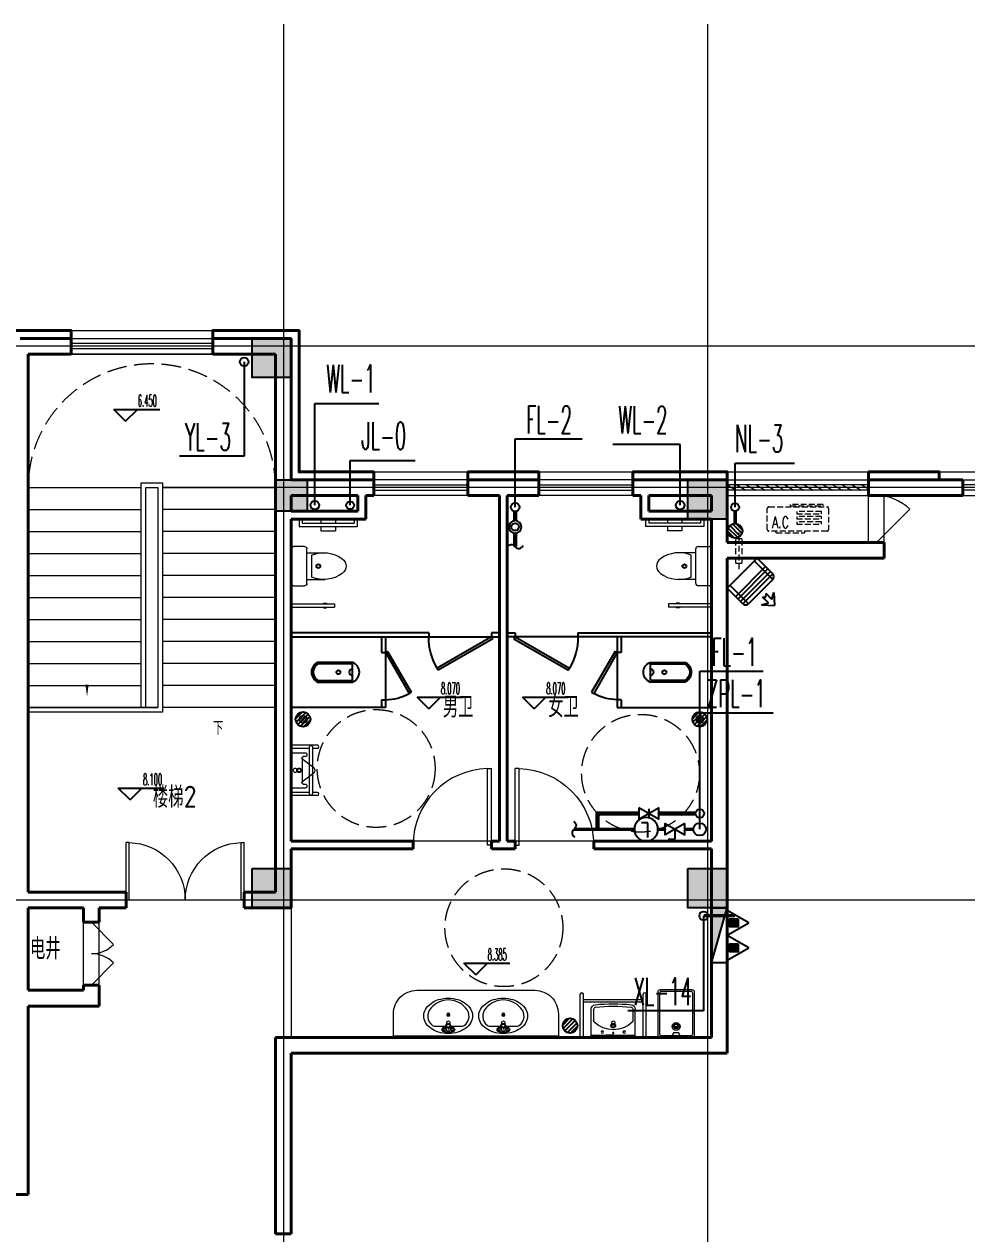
# Model space of a CAD drawing. Extents: x 1031190 to 1725648, y 733081 to 1571294.
# Drawn here: x 1323888 to 1335888, y 985239 to 1000639 of the extents above; entities that cross this region are included whole.
import ezdxf

# ---------------------------------------------------------------- set-up
doc = ezdxf.new("R2010")
doc.units = 0
doc.header["$LTSCALE"] = 1000
doc.header["$MEASUREMENT"] = 0
for name, pattern in [('__DASH', [0.35, 0.25, -0.1]), ('ACAD_ISO10W100', [18.5, 12, -3, 0.5, -3]), ('DASH', [0.35, 0.25, -0.1]), ('DOTE', [2.42, 2, -0.2, 0.02, -0.2]), ('HIDDEN', [0.375, 0.25, -0.125])]:
    doc.linetypes.add(name, pattern=pattern)
for name, color, linetype in [('A-AC', 8, 'Continuous'), ('AXIS', 3, 'Continuous'), ('DIM_ELEV', 3, 'Continuous'), ('DIM_SYMB', 3, 'Continuous'), ('DIM_不分区喷淋', 3, 'Continuous'), ('DIM_不分区消火栓', 3, 'Continuous'), ('DIM_不分区给水', 3, 'Continuous'), ('DIM_凝结', 3, 'Continuous'), ('DIM_废水', 3, 'Continuous'), ('DIM_污水', 3, 'Continuous'), ('DIM_雨水', 3, 'Continuous'), ('EQUIP_不分区喷淋', 7, 'Continuous'), ('EQUIP_地漏', 7, 'Continuous'), ('EQUIP_废水', 7, 'Continuous'), ('EQUIP_污水', 7, 'Continuous'), ('EQUIP_消火栓', 7, 'Continuous'), ('EQUIP_灭火器', 7, 'Continuous'), ('EVALVE_不分区喷淋', 7, 'Continuous'), ('PIPE-不分区喷淋', 6, 'ZP'), ('PIPE-不分区消火栓', 1, 'X'), ('PIPE-凝结', 150, 'N'), ('PIPE-废水', 31, 'F'), ('PUB_TEXT', 4, 'Continuous'), ('S-COLU-HATCH', 30, 'Continuous'), ('S-COLU-LINE1', 6, 'Continuous'), ('VALVE_废水', 7, 'Continuous'), ('VPIPE-不分区喷淋', 6, 'ZP'), ('VPIPE-不分区消火栓', 1, 'X'), ('VPIPE-不分区给水', 3, 'J'), ('VPIPE-凝结', 150, 'N'), ('VPIPE-废水', 31, 'F'), ('VPIPE-污水', 2, 'W'), ('VPIPE-雨水', 4, 'Y'), ('洁具', 200, 'Continuous')]:
    doc.layers.add(name, color=color, linetype=linetype)
for name, color, linetype, lineweight in [('DOTE', 19, 'DOTE', 9), ('LVTRY', 1, 'Continuous', 13), ('STAIR', 2, 'Continuous', 18), ('WALL', 9, 'Continuous', 40), ('WINDOW', 8, 'Continuous', 15), ('平面-看线', 45, 'Continuous', 15), ('平面-空调室内机', 8, 'Continuous', 9), ('平面-空调预留孔', 8, 'Continuous', 15)]:
    doc.layers.add(name, color=color, linetype=linetype, lineweight=lineweight)
doc.styles.add('_TCH_DIM', font='SIMPLEX.shx', dxfattribs={"width": 0.6, "oblique": 10, "bigfont": 'hztxt.shx'})
doc.styles.add('_TCH_DIM_T3', font='SIMPLEX', dxfattribs={"width": 0.705882, "bigfont": 'GBCBIG'})
doc.styles.add('_TWT_SERIAL', font='simplex.shx', dxfattribs={"width": 0.6, "oblique": 10, "height": 3.5, "bigfont": 'aadri.shx'})
doc.styles.add('DIM_FONT', font='SIMPLEX.shx', dxfattribs={"width": 0.56})
doc.styles.get("Standard").update_dxf_attribs({"font": 'gbenor.shx', "bigfont": 'gbcbig.shx'})
doc.linetypes.add('F', pattern='A,3,-0.2,["F",Standard,S=0.25,R=0,X=-0.1,Y=-0.115],-0.2', length=3.4)
doc.linetypes.add('J', pattern='A,3,-0.2,["J",Standard,S=0.25,R=0,X=-0.1,Y=-0.115],-0.2', length=3.4)
doc.linetypes.add('N', pattern='A,3,-0.2,["N",Standard,S=0.25,R=0,X=-0.1,Y=-0.115],-0.2', length=3.4)
doc.linetypes.add('W', pattern='A,3,-0.2,["W",Standard,S=0.25,R=0,X=-0.1,Y=-0.115],-0.2', length=3.4)
doc.linetypes.add('X', pattern='A,3,-0.2,["X",Standard,S=0.25,R=0,X=-0.1,Y=-0.115],-0.25', length=3.45)
doc.linetypes.add('Y', pattern='A,2,-0.2,["Y",Standard,S=0.4,R=0,X=-0.1,Y=-0.115],-0.35', length=2.55)
doc.linetypes.add('ZP', pattern='A,3,-0.2,["ZP",Standard,S=0.25,R=0,X=-0.1,Y=-0.115],-0.35', length=3.55)
doc.dimstyles.new('_TCH_ARCH&&100', dxfattribs={"dimtxt": 297.5, "dimasz": 100, "dimexe": 250, "dimexo": 300, "dimgap": 126.25, "dimtad": 1, "dimdec": 0, "dimzin": 0, "dimdsep": 46, "dimtxsty": '_TCH_DIM_T3', "dimblk": 'ARCHTICK', "dimcen": 0.09, "dimclrt": 7, "dimazin": 2, "dimtfac": 1, "dimtdec": 0, "dimtix": 1, "dimtmove": 2, "dimatfit": 3, "dimfxl": 0, "dimtolj": 1, "dimtzin": 0, "dimarcsym": 0})

# ---------------------------------------------------------------- blocks, each defined once
blk = doc.blocks.new('$lvtry$00000171')
for p, q in [((-74, 11), (-11, 74)), ((-70, -27), (27, 70)), ((-53, -53), (53, 53)), ((-27, -70), (70, 27)), ((11, -74), (74, -11))]:
    blk.add_line(p, q)
blk.add_circle((0, 0), 75)
blk.add_point((0, 0))
blk = doc.blocks.new('A$C752800CC')
at = {"layer": 'LVTRY', "color": 0}
for p, q in [((380, 0), (820, 0)), ((1082, 0), (1082, -549)), ((1122, 0), (1122, -549)), ((0, -100), (95, -100)), ((0, -140), (55, -140)), ((55, -140), (55, -800)), ((95, -100), (95, -840)), ((350, -170), (350, -30)), ((850, -30), (850, -170)), ((820, -200), (380, -200)), ((430, -200), (430, -430)), ((740, -260), (460, -260)), ((770, -200), (770, -430)), ((0, -377), (55, -377)), ((95, -377), (150, -377)), ((150, -377), (150, -562)), ((1072, -409), (1082, -409)), ((1072, -409), (1072, -449)), ((1072, -449), (1082, -449)), ((1122, -409), (1132, -409)), ((1122, -449), (1132, -449)), ((1132, -409), (1132, -449)), ((0, -562), (55, -562)), ((95, -562), (150, -562)), ((1082, -549), (1122, -549)), ((0, -800), (55, -800)), ((0, -840), (95, -840))]:
    blk.add_line(p, q, dxfattribs=at)
for centre, radius, start, end in [((380, -30), 30, 90, 180), ((820, -30), 30, 0, 90), ((380, -170), 30, 180, 270), ((827, -412), 398, 157.4505, 216.6381), ((373, -412), 398, 323.3619, 22.5495), ((820, -170), 30, 270, 0), ((600, -589), 110, 213.4509, 326.5491)]:
    blk.add_arc(centre, radius, start, end, dxfattribs=at)
at = {"layer": 'LVTRY', "color": 0, "style": 'DIM_FONT', "text_generation_flag": 4, "width": 0.8, "flags": 9}
for tag in ['YSIZE', 'XSIZE']:
    blk.add_attdef(tag, (600, 0), '', height=0.5, rotation=180, dxfattribs=at)
blk = doc.blocks.new('BFBFGBVDVD')
at = {"layer": '洁具', "color": 0}
for p, q in [((1180497, 1092194), (1180597, 1092194)), ((1180597, 1092194), (1180597, 1092144)), ((1181397, 1092194), (1181397, 1092144)), ((1181397, 1092194), (1183147, 1092194)), ((1183147, 1092144), (1180497, 1092144)), ((1180582, 1092118), (1180597, 1092144)), ((1180582, 1092118), (1181275, 1091718)), ((1180597, 1092144), (1181290, 1091744)), ((1181275, 1091718), (1181290, 1091744))]:
    blk.add_line(p, q, dxfattribs=at)
blk.add_arc((1180597, 1092144), 800, 330, 0, dxfattribs=at)
at = {"color": 8, "ltscale": 0.5, "rotation": 270}
blk.add_blockref('A$C752800CC', (1183147, 1093644), dxfattribs=at)
blk = doc.blocks.new('cssd')
at = {"layer": '洁具', "color": 0}
for p, q in [((8184438, -430268), (8184958, -429968)), ((8184958, -429968), (8184973, -429994)), ((8184453, -430294), (8184973, -429994)), ((8184438, -430268), (8184453, -430294)), ((8184253, -431494), (8184253, -430294)), ((8184253, -430294), (8185153, -430294)), ((8184253, -430344), (8184453, -430344)), ((8184453, -430344), (8184453, -430294)), ((8185053, -430344), (8185053, -430294)), ((8185053, -430344), (8185153, -430344)), ((8185153, -430294), (8185153, -431494)), ((8184578, -430710), (8184578, -431162)), ((8184808, -430715), (8184598, -430715)), ((8184598, -430715), (8184598, -431156)), ((8184808, -431156), (8184808, -430715)), ((8184828, -431162), (8184828, -430710)), ((8184253, -431494), (8185153, -431494))]:
    blk.add_line(p, q, dxfattribs=at)
for centre, radius, start, end in [((8184453, -430294), 600, 0, 30), ((8184703, -430762), 135, 22.3551, 157.6449), ((8184703, -430715), 40, 180, 0), ((8184703, -431094), 142, 208.5105, 331.4895), ((8184703, -431094), 122, 210.8078, 329.1922)]:
    blk.add_arc(centre, radius, start, end, dxfattribs=at)
blk = doc.blocks.new('FGFGFNBFNB')
at = {"layer": '洁具', "color": 0}
for p, q in [((1179497, 1092194), (1177797, 1092194)), ((1179497, 1092194), (1179497, 1092144)), ((1180297, 1092194), (1180297, 1092144)), ((1180397, 1092194), (1180297, 1092194)), ((1177797, 1092144), (1180397, 1092144)), ((1180297, 1092144), (1179604, 1091744)), ((1180312, 1092118), (1179619, 1091718)), ((1180312, 1092118), (1180297, 1092144)), ((1179619, 1091718), (1179604, 1091744))]:
    blk.add_line(p, q, dxfattribs=at)
blk.add_arc((1180297, 1092144), 800, 180, 210, dxfattribs=at)
at = {"color": 8, "ltscale": 0.5, "xscale": -1, "rotation": 90}
blk.add_blockref('A$C752800CC', (1177797, 1093644), dxfattribs=at)
blk = doc.blocks.new('小便斗_01')
at = {"color": 0}
for p, q in [((175, 225), (0, 225)), ((0, 225), (0, -225)), ((150, 175), (175, 175)), ((137.5, -150), (137.5, 150)), ((287.5, 37.5), (150, 137.5)), ((150, -137.5), (287.5, -37.5)), ((0, -225), (175, -225)), ((175, -175), (150, -175))]:
    blk.add_line(p, q, dxfattribs=at)
blk.add_circle((50, 0), 25, dxfattribs=at)
for centre, radius, start, end in [((156.25, 156.25), 19.76, 108.434949, 251.565051), ((175, 200), 25, 270, 90), ((237.5, 0), 62.5, 323.130102, 36.869898), ((156.25, -156.25), 19.76, 108.434949, 251.565051), ((175, -200), 25, 270, 90)]:
    blk.add_arc(centre, radius, start, end, dxfattribs=at)
blk = doc.blocks.new('A$C58953B22')
at = {"layer": 'LVTRY', "color": 0}
for p, q in [((-332, 320, 0), (0, 320)), ((-332, 280, 0), (-269, 280, 0)), ((-269, -305, 0), (-269, 305, 0)), ((-234, 305, 0), (-234, -305, 0)), ((-234, 280, 0), (0, 280)), ((-332, -280, 0), (-269, -280, 0)), ((-234, -280, 0), (0, -280)), ((-332, -320, 0), (0, -320))]:
    blk.add_line(p, q, dxfattribs=at)
for centre, radius, start, end in [((-332, 300, 0), 20, 89.9994, 269.9994), ((-252, 302, 0), 17.7, 8.7974, 171.2026), ((-332, -300, 0), 20, 89.9994, 269.9994), ((-252, -302, 0), 17.7, 188.7974, 351.2026)]:
    blk.add_arc(centre, radius, start, end, dxfattribs=at)
at = {"layer": 'LVTRY', "color": 8, "xscale": -1}
blk.add_blockref('小便斗_01', (0, 0), dxfattribs=at)
blk = doc.blocks.new('_LV1')
at = {"color": 0}
for p, q in [((-280, 0), (280, 0)), ((-280, 0), (-280, -361)), ((280, 0), (280, -361)), ((-280, -29), (280, -29)), ((0, -29), (-90, -29)), ((-90, -29), (90, -29)), ((-251, -356), (-251, -214)), ((251, -356), (251, -215))]:
    blk.add_line(p, q, dxfattribs=at)
for centre, radius in [((-139, -69), 15), ((0, -57), 8), ((139, -69), 15), ((1, -182), 24.9)]:
    blk.add_circle(centre, radius, dxfattribs=at)
for centre, radius, start, end in [((0, -452), 354, 46.7581, 133.1543), ((-223, -214), 28, 133.1543, 180), ((223, -215), 28, 0, 46.7581), ((-224, -361), 56, 180, 263.481), ((-223, -356), 28, 180, 263.4984), ((0, 1600), 2029, 263.481, 276.519), ((0, 1600), 1997, 263.4984, 276.5122), ((223, -356), 28, 276.5122, 0), ((224, -361), 56, 276.519, 0)]:
    blk.add_arc(centre, radius, start, end, dxfattribs=at)
blk = doc.blocks.new('A$C549C535F')
at = {"layer": 'LVTRY', "color": 0}
for p, q in [((0, 0), (-550, 0)), ((0, -40), (-550, -40)), ((-485, -800), (-485, -40)), ((-455, -800), (-455, -40)), ((0, -800), (-550, -800)), ((0, -840), (-550, -840))]:
    blk.add_line(p, q, dxfattribs=at)
for centre in [(-550, -20), (-550, -820)]:
    blk.add_arc(centre, 20, 89.9994, 269.9994, dxfattribs=at)
at = {"layer": 'LVTRY', "color": 8, "extrusion": (0, 0, -1), "zscale": -1, "rotation": 90}
blk.add_blockref('_LV1', (0, -420), dxfattribs=at)
blk = doc.blocks.new('gsergvr')
at = {"layer": '平面-空调预留孔', "linetype": 'DASH', "ltscale": 0.3}
for p, q in [((34075, 17176), (34075, 17166)), ((34085, 17156), (34438, 17156)), ((34448, 17166), (34448, 17176))]:
    blk.add_line(p, q, dxfattribs=at)
blk.add_lwpolyline([(34729, 17176), (33989, 17176, -0.414214), (33969, 17196), (33969, 17466, -0.414214), (33989, 17486), (34729, 17486, -0.414214), (34749, 17466), (34749, 17196, -0.414214)], format="xyb", close=True, dxfattribs=at)
for points in [[(34679, 17515), (34260, 17515), (34260, 17500), (34679, 17500)], [(34658, 17428), (34343, 17428), (34343, 17399), (34658, 17399)], [(34658, 17362), (34343, 17362), (34343, 17333), (34658, 17333)], [(34658, 17296), (34343, 17296), (34343, 17267), (34658, 17267)]]:
    blk.add_lwpolyline(points, close=True, dxfattribs=at)
for centre, start, end in [((34085, 17166), 180, 270), ((34438, 17166), 270, 0)]:
    blk.add_arc(centre, 10, start, end, dxfattribs=at)
at = {"layer": '平面-空调预留孔', "linetype": 'DASH', "ltscale": 0.3, "style": '_TCH_DIM', "width": 0.705882}
blk.add_text('A.C', height=146.9, dxfattribs=at).set_placement((34028, 17216))
blk = doc.blocks.new('dongkong')
at = {"layer": '平面-空调预留孔', "linetype": 'HIDDEN', "ltscale": 0.3}
for p, q in [((-603796, 210900), (-603796, 210431)), ((-603836, 210821), (-603836, 210511)), ((-603836, 210821), (-603756, 210821)), ((-603756, 210821), (-603756, 210511))]:
    blk.add_line(p, q, dxfattribs=at)
blk.add_lwpolyline([(-603756, 210511), (-603836, 210511)], dxfattribs=at)
blk = doc.blocks.new('QER5Y5WE3')
for p, q in [((-194, 188), (-1, 388)), ((72, 389), (-156, 153)), ((321, -43), (-61, 326)), ((360, -17), (-29, 359)), ((389, 14), (0, 389)), ((72, 389), (387, 86)), ((236, 408), (404, 419)), ((326, 383), (236, 408)), ((326, 383), (253, 308)), ((372, 340), (299, 264)), ((399, 251), (372, 340)), ((399, 251), (404, 419)), ((194, -188), (-194, 188)), ((292, -73), (-90, 296)), ((297, 307), (253, 308)), ((299, 264), (297, 307)), ((387, 86), (159, -151)), ((388, 13), (194, -188))]:
    blk.add_line(p, q)
for centre, start, end in [((36, 352), 46.0154, 136.0154), ((351, 49), 316.0154, 46.0154)]:
    blk.add_arc(centre, 51.3, start, end)
blk = doc.blocks.new('rewerwer')
at = {"layer": 'S-COLU-HATCH'}
h = blk.add_hatch(color=8, dxfattribs=at)
h.dxf.hatch_style = 1
h.paths.add_polyline_path([(1326788, 1151056), (1327288, 1151056), (1327288, 1150556), (1326788, 1150556)])
h = blk.add_hatch(color=8, dxfattribs=at)
h.dxf.hatch_style = 1
h.paths.add_polyline_path([(1327088, 1149256), (1327488, 1149256), (1327488, 1148856), (1327088, 1148856)])
h = blk.add_hatch(color=8, dxfattribs=at)
h.dxf.hatch_style = 1
h.paths.add_polyline_path([(1332338, 1149256), (1332838, 1149256), (1332838, 1148756), (1332338, 1148756)])
h = blk.add_hatch(color=8, dxfattribs=at)
h.dxf.hatch_style = 1
h.paths.add_polyline_path([(1326788, 1144306), (1327288, 1144306), (1327288, 1143806), (1326788, 1143806)])
h = blk.add_hatch(color=8, dxfattribs=at)
h.dxf.hatch_style = 1
h.paths.add_polyline_path([(1326788, 1144306), (1327288, 1144306), (1327288, 1143806), (1326788, 1143806)])
h = blk.add_hatch(color=8, dxfattribs=at)
h.dxf.hatch_style = 1
h.paths.add_polyline_path([(1332338, 1144306), (1332838, 1144306), (1332838, 1143806), (1332338, 1143806)])
at = {"layer": 'S-COLU-LINE1', "color": 8}
for points in [[(1326788, 1151056), (1327288, 1151056), (1327288, 1150556), (1326788, 1150556)], [(1327088, 1149256), (1327488, 1149256), (1327488, 1148856), (1327088, 1148856)], [(1332338, 1149256), (1332838, 1149256), (1332838, 1148756), (1332338, 1148756)], [(1326788, 1144306), (1327288, 1144306), (1327288, 1143806), (1326788, 1143806)], [(1326788, 1144306), (1327288, 1144306), (1327288, 1143806), (1326788, 1143806)], [(1332338, 1144306), (1332838, 1144306), (1332838, 1143806), (1332338, 1143806)]]:
    blk.add_lwpolyline(points, close=True, dxfattribs=at)
blk = doc.blocks.new('_ArchTick')
at = {"color": 0, "linetype": 'ByBlock', "const_width": 0.4}
blk.add_lwpolyline([(-0.5, -0.5), (0.5, 0.5)], dxfattribs=at)
blk = doc.blocks.new('*D196')
at = {"layer": 'AXIS', "color": 0, "lineweight": -2}
for p, q in [((1293188, 1000939), (1293188, 1004189)), ((1365088, 1000939), (1365088, 1004189)), ((1293188, 1003939), (1365088, 1003939))]:
    blk.add_line(p, q, dxfattribs=at)
at = {"layer": 'Defpoints', "color": 0}
for p in [(1365088, 1003939), (1293188, 1000639), (1365088, 1000639)]:
    blk.add_point(p, dxfattribs=at)
at = {"layer": 'AXIS', "color": 0, "lineweight": -2, "xscale": 100, "yscale": 100, "zscale": 100, "rotation": 180}
blk.add_blockref('_ArchTick', (1293188, 1003939), dxfattribs=at)
at = {"layer": 'AXIS', "color": 0, "lineweight": -2, "xscale": 100, "yscale": 100, "zscale": 100}
blk.add_blockref('_ArchTick', (1365088, 1003939), dxfattribs=at)
at = {"layer": 'AXIS', "color": 7, "insert": (1329138, 1004214), "char_height": 297.5, "attachment_point": 5, "style": '_TCH_DIM_T3'}
blk.add_mtext('\\A1;71900', dxfattribs=at)
blk = doc.blocks.new('$TwtSys$00000434')
for p, q in [((-0.5, 0.5), (-0.5, -0.5)), ((-0.5, -0.5), (0.5, 0.5)), ((0.5, 0.5), (-0.5, 0.5)), ((0.5, -0.5), (0.5, 0.5)), ((-0.5, -0.5), (0.5, -0.5))]:
    blk.add_line(p, q)
blk.add_solid([(0.5, -0.5), (0.5, 0.5), (-0.5, -0.5)])
blk = doc.blocks.new('$TwtSys$00000546')
h = blk.add_hatch()
h.set_pattern_fill('ANSI31', color=256, scale=200, style=0)
h.set_pattern_definition([(45, (-38543.802, -6670.83), (-17.67767, 17.67767), [])])
h.paths.add_polyline_path([(-65, 174), (65, 174), (65, 44), (-65, 44)])
for points in [[(0, 344), (-198, 0), (198, 0)], [(-65, 174), (65, 174), (65, 44), (-65, 44)]]:
    blk.add_lwpolyline(points, close=True)
blk = doc.blocks.new('$EVALVE$00000030')
for p in [(0, 0), (87, 124)]:
    blk.add_line(p, (0, 124))
blk.add_lwpolyline([(-125, -72), (125, 72), (125, -72), (-125, 72)], close=True)
for p in [(-125, 0), (125, 0)]:
    blk.add_point(p)
blk = doc.blocks.new('$EVALVE$00000027')
at = {"color": 7}
for p, q in [((-23, 104), (-23, -83)), ((-23, -83), (61, -83))]:
    blk.add_line(p, q, dxfattribs=at)
blk.add_lwpolyline([(-150, 0, 1), (150, 0, 1), (-150, 0, 0.808179)], format="xyb")
for p in [(-150, 0), (150, 0)]:
    blk.add_point(p)
blk = doc.blocks.new('$TwtSys$00000132')
at = {"elevation": 0}
blk.add_lwpolyline([(7, -101, -0.575183), (0, 0, 0.604745), (-11, 101, 16.924828)], format="xyb", dxfattribs=at)
blk = doc.blocks.new('$VALVE$00000296')
for points in [[(-125, 72), (-125, -72), (125, 72), (125, -72), (-125, 72)], [(0, 60), (0, -64)]]:
    blk.add_lwpolyline(points)
for p in [(-125, 0), (125, 0)]:
    blk.add_point(p)
blk = doc.blocks.new('$VALVE$00000524')
for p in [(75, 111), (0, 80)]:
    blk.add_line(p, (0, 111))
blk.add_lwpolyline([(-80, 0, 1), (80, 0, 1), (-80, 0, 0.376185)], format="xyb")
blk.add_circle((0, 0), 48)
for p in [(-80, 0), (80, 0)]:
    blk.add_point(p)
blk = doc.blocks.new('$TwtSys$00000141')
for p, q in [((-94, 8), (-10, 92)), ((-94, 8), (-10, 92)), ((-87, -35), (35, 87)), ((-87, -35), (35, 87)), ((-66, -66), (66, 66)), ((-66, -66), (66, 66)), ((-32, -87), (88, 33)), ((-32, -87), (88, 33)), ((11, -92), (92, -11)), ((11, -92), (92, -11))]:
    blk.add_line(p, q)
blk.add_circle((0, 0), 94)
blk.add_circle((0, 0), 94)
blk = doc.blocks.new('$TwtSys$00000147')
blk.add_circle((0, 0, 0), 25)
blk = doc.blocks.new('$DorLib2D$00000114')
at = {"color": 0}
blk.add_line((0.5, 0), (-0.207, 0.707), dxfattribs=at)
blk.add_arc((0.5, 0), 1, 135, 180, dxfattribs=at)
blk = doc.blocks.new('$DorLib2D$00000116')
at = {"color": 0}
for p, q in [((-0.5, 0), (-0.146, 0.354)), ((0.5, 0), (0.146, 0.354))]:
    blk.add_line(p, q, dxfattribs=at)
for centre, start, end in [((-0.5, 0), 0, 45), ((0.5, 0), 135, 180)]:
    blk.add_arc(centre, 0.5, start, end, dxfattribs=at)
blk = doc.blocks.new('$DorLib2D$00000002')
for p, q in [((-0.5, 0), (-0.5, 0.4875)), ((-0.475, 0.4875), (-0.5, 0.4875)), ((-0.475, 0), (-0.475, 0.4875)), ((0.475, 0), (0.475, 0.4875)), ((0.475, 0.4875), (0.5, 0.4875)), ((0.5, 0), (0.5, 0.4875)), ((-0.5, 0), (-0.475, 0)), ((0.5, 0), (0.475, 0))]:
    blk.add_line(p, q)
at = {"lineweight": 13}
for centre, start, end in [((-0.4875, 0), 0, 88.53072), ((0.4875, 0), 91.46928, 180)]:
    blk.add_arc(centre, 0.4875, start, end, dxfattribs=at)
blk = doc.blocks.new('$WINLIB2D$00000001')
at = {"color": 0}
for points in [[(-0.5, 0.5), (-0.5, -0.5)], [(-0.5, 0.5), (0.5, 0.5)], [(0.5, -0.5), (0.5, 0.5)], [(0.5, 0.1667), (-0.5, 0.1667)], [(0.5, -0.1667), (-0.5, -0.1667)], [(-0.5, -0.5), (0.5, -0.5)]]:
    blk.add_lwpolyline(points, dxfattribs=at)
blk = doc.blocks.new('$DorLib2D$00000001')
for p, q in [((0.45, 0.975), (0.5, 0.975)), ((0.45, 0), (0.45, 0.975)), ((0.5, 0), (0.5, 0.975)), ((0.5, 0), (0.45, 0))]:
    blk.add_line(p, q)
at = {"lineweight": 13}
blk.add_arc((0.475, 0), 0.975, 91.4693, 180, dxfattribs=at)
blk = doc.blocks.new('$WINLIB2D$00000039')
at = {"color": 0}
for points in [[(-0.5, 0.5), (-0.5, -0.5)], [(0.5, 0.5), (-0.5, 0.5)], [(0.5, -0.5), (0.5, 0.5)], [(-0.5, 0.1667), (0.5, 0.1667)], [(-0.3839, -0.1667), (-0.448, 0.1667)], [(-0.3159, -0.1667), (-0.38, 0.1667)], [(-0.2479, -0.1667), (-0.312, 0.1667)], [(-0.1799, -0.1667), (-0.244, 0.1667)], [(-0.1119, -0.1667), (-0.176, 0.1667)], [(-0.0439, -0.1667), (-0.108, 0.1667)], [(0.0241, -0.1667), (-0.04, 0.1667)], [(0.0921, -0.1667), (0.028, 0.1667)], [(0.16, -0.1667), (0.0959, 0.1667)], [(0.228, -0.1667), (0.1639, 0.1667)], [(0.296, -0.1667), (0.2319, 0.1667)], [(0.364, -0.1667), (0.2999, 0.1667)], [(0.432, -0.1667), (0.3679, 0.1667)], [(0.5, -0.1667), (0.4359, 0.1667)], [(-0.4519, -0.1667), (-0.5, 0.0836)], [(-0.5, -0.1667), (0.5, -0.1667)], [(0.5, -0.5), (-0.5, -0.5)]]:
    blk.add_lwpolyline(points, dxfattribs=at)
blk = doc.blocks.new('$lvtry$00000187')
at = {"color": 0}
for p, q in [((-285, -420, 0), (-285, -40, 0)), ((-265, -20, 0), (265, -20, 0)), ((285, -40, 0), (285, -420, 0)), ((285, -180, 0), (245, -198, 0)), ((245, -198, 0), (245, -263, 0)), ((245, -263, 0), (285, -280, 0)), ((265, -440, 0), (-265, -440, 0))]:
    blk.add_line(p, q, dxfattribs=at)
at = {"color": 0, "elevation": 0}
blk.add_lwpolyline([(305, -430, -0.414214), (275, -460), (-275, -460, -0.414214), (-305, -430), (-305, -30, -0.414214), (-275, 0), (275, 0, -0.414214), (305, -30)], format="xyb", close=True, dxfattribs=at)
at = {"color": 0}
for radius in [50, 32.5]:
    blk.add_circle((165, -230, 0), radius, dxfattribs=at)
for centre, start, end in [((-265, -40, 0), 90, 180), ((265, -40, 0), 0, 90), ((-265, -420, 0), 180, 270), ((265, -420, 0), 270, 0)]:
    blk.add_arc(centre, 20, start, end, dxfattribs=at)
for p in [(0, 0, 0), (165, -230, 0)]:
    blk.add_point(p, dxfattribs=at)
blk = doc.blocks.new('$lvtry$00000196')
at = {"color": 0}
for points in [[(219, -385, 0.106486), (289, -308, 0.130324), (310, -225, 0.130324), (289, -143, 0.106486), (219, -66, 0.084172), (123, -18, 0.073176), (0, 0, 0.073176), (-123, -18, 0.084172), (-219, -66, 0.106486), (-289, -143, 0.130324), (-310, -225, 0.130324), (-289, -308, 0.106486), (-219, -385, 0.084172), (-123, -433, 0.073176), (0, -451, 0.073176), (123, -433, 0.084172)], [(-22, -44), (-17, -142, 1), (21, -142), (26, -44, 0.493794)]]:
    blk.add_lwpolyline(points, format="xyb", close=True, dxfattribs=at)
for points in [[(-218, -329, -0.467303), (-199, -103, -0.154885), (-179, -96), (-17, -96, -0.154885)], [(21, -96), (183, -96, -0.154885), (203, -103, -0.467303), (222, -329, -0.210278), (2, -430, -0.210278), (-218, -329, -0.467303)]]:
    blk.add_lwpolyline(points, format="xyb", dxfattribs=at)
for points in [[(-52, -25), (56, -25)], [(-52, -78), (-20, -78)], [(24, -78), (56, -78)]]:
    blk.add_lwpolyline(points, dxfattribs=at)
for centre, radius in [((-52, -52), 19.4), ((-52, -52), 12.6), ((56, -52), 19.4), ((56, -52), 12.6), ((2, -241), 19.7), ((2, -241), 14.7)]:
    blk.add_circle(centre, radius, dxfattribs=at)
for centre, start, end in [((-52, -52), 90, 270), ((56, -52), 270, 90)]:
    blk.add_arc(centre, 26.5, start, end, dxfattribs=at)
for p in [(2, -62), (2, -241)]:
    blk.add_point(p, dxfattribs=at)

msp = doc.modelspace()

# ---------------------------------------------------------------- hatches: boundary and pattern name
at = {"layer": 'PIPE-废水'}
for points in [[(1331187.7, 990589.4), (1331187.7, 990616.9), (1331160.2, 990616.9)], [(1331187.7, 990589.4), (1331160.2, 990589.4), (1331160.2, 990616.9)]]:
    msp.add_hatch(color=256, dxfattribs=at).paths.add_polyline_path(points)

# ---------------------------------------------------------------- linework, layer by layer
at = {"layer": 'DIM_ELEV', "color": 8}
for p, q in [((1325178.4, 995585.2), (1325028.4, 995735.2)), ((1325028.4, 995735.2), (1325613, 995735.2)), ((1325178.4, 995585.2), (1325328.4, 995735.2)), ((1329039, 991923.4), (1328889, 992073.4)), ((1328889, 992073.4), (1329473.6, 992073.4)), ((1329039, 991923.4), (1329189, 992073.4)), ((1330380.3, 991923.4), (1330230.3, 992073.4)), ((1330230.3, 992073.4), (1330814.9, 992073.4)), ((1330380.3, 991923.4), (1330530.3, 992073.4)), ((1325235.4, 990765.1), (1325085.4, 990915.1)), ((1325085.4, 990915.1), (1325670, 990915.1)), ((1325235.4, 990765.1), (1325385.4, 990915.1)), ((1329636, 988535.9), (1329486, 988685.9)), ((1329486, 988685.9), (1330070.6, 988685.9)), ((1329636, 988535.9), (1329786, 988685.9))]:
    msp.add_line(p, q, dxfattribs=at)
at = {"layer": 'DIM_SYMB', "color": 8}
msp.add_lwpolyline([(1326337.7, 991799.4, 0, 0, 0), (1326337.7, 995589.4, 0, 0, 0), (1324687.7, 995589.4, 0, 0, 0), (1324687.7, 992079.4, 0, 40, 0), (1324687.7, 992229.4, 0, 0, 0)], format="xyseb", dxfattribs=at)
at = {"layer": 'DIM_不分区喷淋'}
for p, q in [((1332487.7, 990389.4), (1332487.7, 991872.9)), ((1332487.7, 991872.9), (1333423, 991872.9))]:
    msp.add_line(p, q, dxfattribs=at)
at = {"layer": 'DIM_不分区消火栓'}
for p, q in [((1332537.7, 989289.4, -3000), (1332537.7, 988079.2, -3000)), ((1332537.7, 988079.2, -3000), (1331573.3, 988079.2, -3000))]:
    msp.add_line(p, q, dxfattribs=at)
at = {"layer": 'DIM_不分区给水'}
for p, q in [((1328037.2, 994514.4), (1328037.2, 995084)), ((1328037.2, 995084), (1328863.7, 995084))]:
    msp.add_line(p, q, dxfattribs=at)
at = {"layer": 'DIM_凝结'}
for p, q in [((1332937.7, 994489.4), (1332937.7, 995049.8)), ((1332937.7, 995049.8), (1333692.8, 995049.8))]:
    msp.add_line(p, q, dxfattribs=at)
at = {"layer": 'DIM_废水'}
for p, q in [((1330137.7, 994489.4), (1330137.7, 995358.9)), ((1330137.7, 995358.9), (1330988.9, 995358.9)), ((1332487.7, 990589.4), (1332487.7, 992401.5)), ((1332487.7, 992401.5), (1333296.1, 992401.5))]:
    msp.add_line(p, q, dxfattribs=at)
at = {"layer": 'DIM_污水'}
for p, q in [((1327587.7, 994514.4), (1327587.7, 995812.2)), ((1327587.7, 995812.2), (1328402.1, 995812.2)), ((1332237.7, 995287), (1331380.4, 995287)), ((1332237.7, 994514.4), (1332237.7, 995287))]:
    msp.add_line(p, q, dxfattribs=at)
at = {"layer": 'DIM_雨水'}
for p, q in [((1326687.7, 996339.4), (1326687.7, 995140.5)), ((1326687.7, 995140.5), (1325865, 995140.5))]:
    msp.add_line(p, q, dxfattribs=at)
at = {"layer": 'DOTE', "linetype": 'ACAD_ISO10W100', "ltscale": 100}
for p, q in [((1327187.7, 1000639.4), (1327187.7, 979939.4)), ((1332587.7, 1000639.4), (1332587.7, 979939.4)), ((1368287.7, 996539.4), (1291011.4, 996539.4)), ((1368287.7, 994739.4), (1326987.7, 994739.4)), ((1310187.7, 989489.4), (1368287.7, 989489.4))]:
    msp.add_line(p, q, dxfattribs=at)
at = {"layer": 'LVTRY', "color": 8}
msp.add_lwpolyline([(1330687.7, 987739.4), (1328587.7, 987739.4), (1328587.7, 988039.4, -0.4142136), (1328887.7, 988339.4), (1330387.7, 988339.4, -0.4142136), (1330687.7, 988039.4)], format="xyb", close=True, dxfattribs=at)
msp.add_lwpolyline([(1330687.7, 987739.4), (1328587.7, 987739.4), (1328587.7, 987759.4), (1330687.7, 987759.4)], close=True, dxfattribs=at)
at = {"layer": 'PIPE-不分区喷淋', "const_width": 45}
for points in [[(1331655.7, 990389.4), (1330887.7, 990389.4)], [(1332047.7, 990389.4), (1331955.7, 990389.4)], [(1332407.7, 990389.4), (1332298, 990389.4)]]:
    msp.add_lwpolyline(points, dxfattribs=at)
at = {"layer": 'PIPE-不分区消火栓', "const_width": 45}
msp.add_lwpolyline([(1332537.7, 989289.4), (1332938.3, 989289.4)], dxfattribs=at)
at = {"layer": 'PIPE-凝结', "const_width": 45}
msp.add_lwpolyline([(1332937.7, 994439.4), (1332937.7, 994283.4)], dxfattribs=at)
at = {"layer": 'PIPE-废水', "const_width": 55}
for points in [[(1330137.7, 994434.4), (1330137.7, 994319.4)], [(1330137.7, 994159.4), (1330137.7, 993989.4)], [(1331712.7, 990589.4), (1331187.7, 990589.4)], [(1331187.7, 990589.4), (1331187.7, 990389.4)], [(1332432.7, 990589.4), (1331962.7, 990589.4)]]:
    msp.add_lwpolyline(points, dxfattribs=at)
at = {"layer": 'STAIR', "color": 8}
for p, q in [((1327087.7, 996439.4), (1323937.7, 996439.4)), ((1323937.7, 996439.4), (1323937.7, 994739.4)), ((1327087.7, 994739.4), (1327087.7, 996439.4)), ((1323937.7, 991939.4), (1323937.7, 994739.4)), ((1323937.7, 994739.4), (1325377.7, 994739.4)), ((1323937.7, 994739.4), (1325377.7, 994739.4)), ((1325377.7, 991939.4), (1325377.7, 994799.4)), ((1325377.7, 994799.4), (1325647.7, 994799.4)), ((1325437.7, 991939.4), (1325437.7, 994739.4)), ((1325437.7, 991939.4), (1325437.7, 994739.4)), ((1325437.7, 994739.4), (1325587.7, 994739.4)), ((1325437.7, 994739.4), (1325587.7, 994739.4)), ((1325587.7, 994739.4), (1325587.7, 991939.4)), ((1325587.7, 994739.4), (1325587.7, 991939.4)), ((1325647.7, 994799.4), (1325647.7, 991879.4)), ((1327087.7, 994739.4), (1325647.7, 994739.4)), ((1325647.7, 994739.4), (1327087.7, 994739.4)), ((1327087.7, 994739.4), (1327087.7, 991939.4)), ((1323937.7, 994459.4), (1325377.7, 994459.4)), ((1327087.7, 994459.4), (1325647.7, 994459.4)), ((1323937.7, 994179.4), (1325377.7, 994179.4)), ((1327087.7, 994179.4), (1325647.7, 994179.4)), ((1323937.7, 993899.4), (1325377.7, 993899.4)), ((1327087.7, 993899.4), (1325647.7, 993899.4)), ((1323937.7, 993619.4), (1325377.7, 993619.4)), ((1327087.7, 993619.4), (1325647.7, 993619.4)), ((1323937.7, 993339.4), (1325377.7, 993339.4)), ((1327087.7, 993339.4), (1325647.7, 993339.4)), ((1323937.7, 993059.4), (1325377.7, 993059.4)), ((1327087.7, 993059.4), (1325647.7, 993059.4)), ((1323937.7, 992779.4), (1325377.7, 992779.4)), ((1327087.7, 992779.4), (1325647.7, 992779.4)), ((1323937.7, 992499.4), (1325377.7, 992499.4)), ((1327087.7, 992499.4), (1325647.7, 992499.4)), ((1323937.7, 992219.4), (1325377.7, 992219.4)), ((1327087.7, 992219.4), (1325647.7, 992219.4)), ((1323937.7, 991939.4), (1325377.7, 991939.4)), ((1325587.7, 991939.4), (1323937.7, 991939.4)), ((1323937.7, 991879.4), (1323937.7, 991939.4)), ((1325377.7, 991939.4), (1325437.7, 991939.4)), ((1325377.7, 991939.4), (1325437.7, 991939.4)), ((1325437.7, 991939.4), (1325587.7, 991939.4)), ((1327087.7, 991939.4), (1325647.7, 991939.4)), ((1325647.7, 991879.4), (1323937.7, 991879.4))]:
    msp.add_line(p, q, dxfattribs=at)
at = {"layer": 'STAIR', "color": 8, "linetype": '__DASH'}
for centre in [(1328368.4, 991163.2), (1331734.4, 991103), (1329994.4, 989136.1)]:
    msp.add_circle(centre, 750, dxfattribs=at)
msp.add_arc((1325512.7, 994739.4), 1575, 359.99563, 180.00066, dxfattribs=at)
at = {"layer": 'VPIPE-不分区喷淋'}
msp.add_circle((1332487.7, 990389.4), 80, dxfattribs=at)
at = {"layer": 'VPIPE-不分区消火栓'}
msp.add_circle((1332537.7, 989289.4), 55, dxfattribs=at)
at = {"layer": 'VPIPE-不分区给水'}
msp.add_circle((1328037.2, 994514.4), 50, dxfattribs=at)
at = {"layer": 'VPIPE-凝结'}
msp.add_circle((1332937.7, 994489.4), 50, dxfattribs=at)
at = {"layer": 'VPIPE-废水'}
for centre in [(1330137.7, 994489.4), (1332487.7, 990589.4)]:
    msp.add_circle(centre, 55, dxfattribs=at)
at = {"layer": 'VPIPE-污水'}
for centre in [(1327587.7, 994514.4), (1332237.7, 994514.4)]:
    msp.add_circle(centre, 55, dxfattribs=at)
at = {"layer": 'VPIPE-雨水'}
msp.add_circle((1326687.7, 996339.4), 55, dxfattribs=at)
at = {"layer": 'WALL', "color": 8}
for p, q in [((1324487.7, 996639.4), (1323837.7, 996639.4)), ((1324487.7, 996439.4), (1324487.7, 996639.4)), ((1327287.7, 996639.4), (1326287.7, 996639.4)), ((1326287.7, 996639.4), (1326287.7, 996439.4)), ((1327287.7, 996639.4), (1327287.7, 994839.4)), ((1323937.7, 996439.4), (1323937.7, 989589.4)), ((1323937.7, 996439.4), (1324487.7, 996439.4)), ((1326287.7, 996439.4), (1327087.7, 996439.4)), ((1327087.7, 996439.4), (1327087.7, 994739.4)), ((1327087.7, 994739.4), (1327087.7, 994439.4)), ((1328137.2, 994839.4), (1327287.7, 994839.4)), ((1328337.2, 994839.4), (1328137.2, 994839.4)), ((1328337.2, 994639.4), (1328337.2, 994839.4)), ((1330037.7, 994839.4), (1329537.2, 994839.4)), ((1329537.2, 994839.4), (1329537.2, 994639.4)), ((1330437.7, 994839.4), (1330037.7, 994839.4)), ((1330437.7, 994639.4), (1330437.7, 994839.4)), ((1331838.1, 994839.4), (1331637.7, 994839.4)), ((1331637.7, 994839.4), (1331637.7, 994639.4)), ((1332737.7, 994839.4), (1331838.1, 994839.4)), ((1332837.7, 994839.4), (1332737.7, 994839.4)), ((1332837.7, 994639.4), (1332837.7, 994839.4)), ((1334737.7, 994839.4), (1334637.7, 994839.4)), ((1334637.7, 994839.4), (1334637.7, 994639.4)), ((1335837.8, 994839.4), (1334737.7, 994839.4)), ((1335837.8, 994639.4), (1335837.8, 994839.4)), ((1327287.7, 994639.4), (1327287.7, 994439.4)), ((1328137.2, 994639.4), (1327287.7, 994639.4)), ((1328137.2, 994639.4), (1328137.2, 994439.4)), ((1328237.2, 994639.4), (1328337.2, 994639.4)), ((1328237.2, 994639.4), (1328237.2, 994339.4)), ((1329537.2, 994639.4), (1329937.7, 994639.4)), ((1329937.7, 990239.4), (1329937.7, 994639.4)), ((1330037.7, 990239.4), (1330037.7, 994639.4)), ((1330037.7, 994639.4), (1330437.7, 994639.4)), ((1331637.7, 994639.4), (1331738.1, 994639.4)), ((1331738.1, 994639.4), (1331738.1, 994339.4)), ((1331838.1, 994639.4), (1331838.1, 994439.4)), ((1332637.7, 994639.4), (1331838.1, 994639.4)), ((1332637.7, 994439.4), (1332637.7, 994639.4)), ((1332837.7, 994439.4), (1332837.7, 994639.4)), ((1334837.7, 994639.4), (1334637.7, 994639.4)), ((1334837.7, 994639.4), (1335837.8, 994639.4)), ((1327087.7, 994439.4), (1327087.7, 990239.4)), ((1328137.2, 994439.4), (1327287.7, 994439.4)), ((1331838.1, 994439.4), (1332637.7, 994439.4)), ((1332837.7, 994039.4), (1332837.7, 994439.4)), ((1327287.7, 994339.4), (1327287.7, 990239.4)), ((1328237.2, 994339.4), (1327287.7, 994339.4)), ((1331738.1, 994339.4), (1332637.7, 994339.4)), ((1332637.7, 993939.4), (1332637.7, 994339.4)), ((1332637.7, 990239.4), (1332637.7, 993939.4)), ((1332837.7, 994039.4), (1334637.7, 994039.4)), ((1334837.7, 994039.4), (1334637.7, 994039.4)), ((1334837.7, 993839.4), (1334837.7, 994039.4)), ((1332837.7, 990239.4), (1332837.7, 993839.4)), ((1332837.7, 993839.4), (1334837.7, 993839.4)), ((1327087.7, 990239.4), (1327087.7, 989589.4)), ((1328837.7, 990239.4), (1327287.7, 990239.4)), ((1328837.7, 990139.4), (1328837.7, 990239.4)), ((1329937.7, 990239.4), (1329837.7, 990239.4)), ((1329837.7, 990239.4), (1329837.7, 990139.4)), ((1330137.7, 990239.4), (1330037.7, 990239.4)), ((1330137.7, 990139.4), (1330137.7, 990239.4)), ((1332637.7, 990239.4), (1331137.7, 990239.4)), ((1331137.7, 990239.4), (1331137.7, 990139.4)), ((1332837.7, 987539.4), (1332837.7, 990239.4)), ((1327287.7, 990139.4), (1328837.7, 990139.4)), ((1327287.7, 990139.4), (1327287.7, 989489.4)), ((1329837.7, 990139.4), (1330037.7, 990139.4)), ((1330037.7, 990139.4), (1330137.7, 990139.4)), ((1331137.7, 990139.4), (1332637.7, 990139.4)), ((1332637.7, 987739.4), (1332637.7, 990139.4)), ((1323937.7, 989589.4), (1324743.5, 989589.4)), ((1325187.7, 989589.4), (1324743.5, 989589.4)), ((1325187.7, 989389.4), (1325187.7, 989589.4)), ((1327087.7, 989589.4), (1326687.7, 989589.4)), ((1326687.7, 989589.4), (1326687.7, 989389.4)), ((1327287.7, 989389.4), (1327287.7, 989489.4)), ((1323937.7, 989389.4), (1324643.5, 989389.4)), ((1323937.7, 989389.4), (1323937.7, 988339.4)), ((1324643.5, 989389.4), (1324643.5, 989205.3)), ((1324843.5, 989389.4), (1325187.7, 989389.4)), ((1324843.5, 989205.3), (1324843.5, 989389.4)), ((1326687.7, 989389.4), (1327087.7, 989389.4)), ((1327087.7, 989389.4), (1327287.7, 989389.4)), ((1324643.5, 989205.3), (1324843.5, 989205.3)), ((1324843.5, 988405.3), (1324643.5, 988405.3)), ((1324643.5, 988405.3), (1324643.5, 988339.4)), ((1324843.5, 988139.4), (1324843.5, 988405.3)), ((1323937.7, 988339.4), (1324643.5, 988339.4)), ((1323937.7, 988139.4), (1324843.5, 988139.4)), ((1323937.7, 988139.4), (1323937.7, 985739.4)), ((1327287.7, 987739.4), (1327087.7, 987739.4)), ((1327087.7, 987739.4), (1327087.7, 987639.4)), ((1327087.7, 987639.4), (1327087.7, 985239.4)), ((1327287.7, 987739.4), (1332637.7, 987739.4)), ((1327287.7, 987539.4), (1332837.7, 987539.4)), ((1327287.7, 985239.4), (1327287.7, 987539.4)), ((1320437.7, 985739.4), (1323937.7, 985739.4)), ((1327087.7, 985239.4), (1327287.7, 985239.4))]:
    msp.add_line(p, q, dxfattribs=at)
for points in [[(1324487.7, 996639.4), (1324487.7, 996739.4), (1323587.7, 996739.4), (1323587.7, 996639.4)], [(1328337.2, 994839.4), (1328337.2, 994939.4), (1327387.7, 994939.4), (1327387.7, 996739.4), (1326287.7, 996739.4), (1326287.7, 996639.4)], [(1330437.7, 994839.4), (1330437.7, 994939.4), (1329537.2, 994939.4), (1329537.2, 994839.4)], [(1332837.7, 994839.4), (1332837.7, 994939.4), (1331637.7, 994939.4), (1331637.7, 994839.4)], [(1335537.7, 994839.4), (1335537.7, 994939.4), (1334637.7, 994939.4), (1334637.7, 994839.4)]]:
    msp.add_lwpolyline(points, dxfattribs=at)
at = {"layer": 'WINDOW'}
for p, q in [((1334637.7, 994039.4), (1334637.7, 994639.4)), ((1334837.7, 994039.4), (1334837.7, 994639.4)), ((1329837.7, 990239.4), (1328837.7, 990239.4)), ((1331137.7, 990239.4), (1330137.7, 990239.4)), ((1327287.7, 989389.4), (1327287.7, 987739.4)), ((1324643.5, 988405.3), (1324643.5, 989205.3)), ((1324843.5, 988405.3), (1324843.5, 989205.3))]:
    msp.add_line(p, q, dxfattribs=at)
at = {"layer": 'WINDOW', "linetype": 'DASH'}
for p, q in [((1327287.7, 989389.4), (1327087.7, 989389.4)), ((1327087.7, 987739.4), (1327287.7, 987739.4))]:
    msp.add_line(p, q, dxfattribs=at)
at = {"layer": '平面-看线', "color": 8}
for points in [[(1324487.7, 996739.4), (1326287.7, 996739.4)], [(1328337.2, 994939.4), (1329537.2, 994939.4)], [(1330437.7, 994939.4), (1331637.7, 994939.4)], [(1332837.7, 994939.4), (1334637.7, 994939.4)], [(1335537.7, 994939.4), (1337337.7, 994939.4)]]:
    msp.add_lwpolyline(points, dxfattribs=at)

# ---------------------------------------------------------------- block references
at = {"color": 8, "xscale": -1}
for name in ['BFBFGBVDVD', 'FGFGFNBFNB']:
    msp.add_blockref(name, (2510434.8, -99304.2), dxfattribs=at)
at = {"color": 8}
for name, p, rotation in [('A$C58953B22', (1327287.7, 991139.7), 180), ('A$C549C535F', (1331806.8, 987739.4), 270)]:
    msp.add_blockref(name, p, dxfattribs=dict(at, rotation=rotation))
at = {"layer": 'A-AC', "color": 8, "linetype": 'ByBlock', "rotation": 268.9846063388433}
msp.add_blockref('QER5Y5WE3', (1333028.6, 993648.5), dxfattribs=at)
at = {"layer": 'EQUIP_不分区喷淋', "rotation": 179.9999999999916}
msp.add_blockref('$TwtSys$00000132', (1330887.7, 990389.4), dxfattribs=at)
at = {"layer": 'EQUIP_地漏', "rotation": 90}
msp.add_blockref('$TwtSys$00000141', (1332937.7, 994189.4), dxfattribs=at)
at = {"layer": 'EQUIP_地漏'}
for p in [(1327437.7, 991789.4), (1332487.7, 991789.4), (1330836.8, 987889.4)]:
    msp.add_blockref('$TwtSys$00000141', p, dxfattribs=at)
at = {"layer": 'EQUIP_废水', "rotation": 270}
msp.add_blockref('$TwtSys$00000132', (1330137.7, 993989.4), dxfattribs=at)
at = {"layer": 'EQUIP_污水'}
for p in [(1327632.2, 993739.4), (1332293.2, 993739.4), (1327887.7, 992389.4), (1332037.7, 992389.4), (1327387.7, 991139.7), (1329285.8, 987889.4), (1329985.8, 987889.4), (1331386.8, 987889.4), (1332187.7, 987889.4)]:
    msp.add_blockref('$TwtSys$00000147', p, dxfattribs=at)
at = {"layer": 'EQUIP_消火栓', "xscale": -700, "yscale": 200, "zscale": 700, "rotation": 269.9999999999747}
msp.add_blockref('$TwtSys$00000434', (1332737.7, 989039.4), dxfattribs=at)
at = {"layer": 'EQUIP_灭火器', "xscale": 0.8, "yscale": 0.8, "zscale": 0.8, "rotation": 270.0000000019076}
for p in [(1332837.7, 989198.1), (1332837.7, 988880.7)]:
    msp.add_blockref('$TwtSys$00000546', p, dxfattribs=at)
at = {"layer": 'EVALVE_不分区喷淋', "rotation": 179.9999999999916}
for name, p in [('$EVALVE$00000027', (1331805.7, 990389.4)), ('$EVALVE$00000030', (1332172.8, 990389.4))]:
    msp.add_blockref(name, p, dxfattribs=at)
at = {"layer": 'LVTRY', "color": 8, "yscale": 0.6666666667107826}
for p, xscale, rotation in [((1327437.7, 991789.4), 0.6666666667107826, 90.00001121114227), ((1332487.7, 991789.4), -0.6666666667107826, 269.9999887627829)]:
    msp.add_blockref('$lvtry$00000171', p, dxfattribs=dict(at, xscale=xscale, rotation=rotation))
at = {"layer": 'LVTRY', "color": 8, "yscale": -1, "rotation": 359.9999999966305}
for p in [(1329285.8, 987787.8), (1329985.8, 987787.8)]:
    msp.add_blockref('$lvtry$00000196', p, dxfattribs=at)
at = {"layer": 'LVTRY', "color": 8, "rotation": 269.9999999966305}
msp.add_blockref('$lvtry$00000187', (1332417.7, 988044.4), dxfattribs=at)
at = {"layer": 'S-COLU-LINE1', "color": 8}
msp.add_blockref('rewerwer', (0, -154416.7), dxfattribs=at)
at = {"layer": 'VALVE_废水', "xscale": -1, "yscale": -1}
for name, p, rotation in [('$VALVE$00000524', (1330137.7, 994239.4), 270), ('$VALVE$00000296', (1331837.7, 990589.4), 180)]:
    msp.add_blockref(name, p, dxfattribs=dict(at, rotation=rotation))
at = {"layer": 'WINDOW'}
for name, p, xscale, yscale, zscale, rotation in [('$WINLIB2D$00000001', (1325387.7, 996539.4), 1800, -200, 1800, 359.9999999999881), ('$WINLIB2D$00000001', (1328937.2, 994739.4), 1200, 200, 1200, 180.000000000014), ('$WINLIB2D$00000001', (1331037.7, 994739.4), 1200, 200, 1200, 180.0000000000074), ('$WINLIB2D$00000039', (1333737.7, 994739.4), 1800, 200, 1800, 180.00000000002), ('$WINLIB2D$00000001', (1336737.8, 994739.4), 1800, -200, 1800, 1.87890327085041e-12), ('$DorLib2D$00000114', (1334737.7, 994339.4), -600, -600, -600, 90.00000000030016), ('$DorLib2D$00000001', (1329337.7, 990189.4), -1000, -1000, -1000, 180.0000000000047), ('$DorLib2D$00000001', (1330637.7, 990189.4), 1000, -1000, 1000, 180.000000000005), ('$DorLib2D$00000002', (1325937.7, 989489.4), -1500, 1500, -1500, 3.274699234132773e-10), ('$DorLib2D$00000116', (1324743.5, 988805.3), -800, -800, -800, 89.99999999805766)]:
    msp.add_blockref(name, p, dxfattribs=dict(at, xscale=xscale, yscale=yscale, zscale=zscale, rotation=rotation))
at = {"layer": '平面-空调室内机', "color": 8, "ltscale": 0.3, "xscale": -1, "rotation": 180}
msp.add_blockref('dongkong', (1936783.7, 1204600.2), dxfattribs=at)
at = {"layer": '平面-空调预留孔', "color": 8}
msp.add_blockref('gsergvr', (1299379.1, 977008.2), dxfattribs=at)
at = {"layer": '洁具', "color": 8, "linetype": 'Continuous', "rotation": 269.9999999966305}
msp.add_blockref('cssd', (1758781.5, 9177092.5), dxfattribs=at)
at = {"layer": '洁具', "color": 8, "linetype": 'Continuous', "xscale": -1, "rotation": 90.00000000343613}
msp.add_blockref('cssd', (901143.9, 9177092.5), dxfattribs=at)

# ---------------------------------------------------------------- texts
at = {"layer": 'DIM_ELEV', "color": 8, "style": '_TCH_DIM', "width": 0.423529}
for s, p in [('6.450', (1325334.5, 995770.2)), ('8.070', (1329193.3, 992108.4)), ('8.070', (1330534.6, 992108.4)), ('8.100', (1325401.7, 990950.1)), ('8.385', (1329788.4, 988720.9))]:
    msp.add_text(s, height=148.75, dxfattribs=at).set_placement(p)
at = {"layer": 'DIM_SYMB', "color": 7, "style": '_TCH_DIM', "width": 0.6}
msp.add_text('下', height=175, dxfattribs=at).set_placement((1326294.4, 991589.4))
at = {"layer": 'DIM_不分区喷淋', "color": 7, "style": '_TWT_SERIAL', "width": 0.48}
msp.add_text('ZPL-1', height=350, dxfattribs=at).set_placement((1332579.3, 991942.9))
at = {"layer": 'DIM_不分区消火栓', "color": 7, "style": '_TWT_SERIAL', "width": 0.48}
msp.add_text('XL-14', height=350, dxfattribs=at).set_placement((1331643.3, 988149.2, -3000))
at = {"layer": 'DIM_不分区给水', "color": 7, "style": '_TWT_SERIAL', "width": 0.48}
msp.add_text('JL-0', height=350, dxfattribs=at).set_placement((1328181.6, 995224))
at = {"layer": 'DIM_凝结', "color": 7, "style": '_TWT_SERIAL', "width": 0.48}
msp.add_text('NL-3', height=350, dxfattribs=at).set_placement((1332937.1, 995189.8))
at = {"layer": 'DIM_废水', "color": 7, "style": '_TWT_SERIAL', "width": 0.48}
for s, p in [('FL-2', (1330276.9, 995428.9)), ('FL-1', (1332636.4, 992471.5))]:
    msp.add_text(s, height=350, dxfattribs=at).set_placement(p)
at = {"layer": 'DIM_污水', "color": 7, "style": '_TWT_SERIAL', "width": 0.48}
for s, p in [('WL-1', (1327734.3, 995952.2)), ('WL-2', (1331450.4, 995427))]:
    msp.add_text(s, height=350, dxfattribs=at).set_placement(p)
at = {"layer": 'DIM_雨水', "color": 7, "style": '_TWT_SERIAL', "width": 0.48}
msp.add_text('YL-3', height=350, dxfattribs=at).set_placement((1325935, 995210.5))
at = {"layer": 'PUB_TEXT', "color": 8}
for s, height, p in [('男卫', 270.07, (1329218.2, 991811.8)), ('女卫', 270.07, (1330559.5, 991811.8)), ('楼梯', 270.07, (1325526.1, 990663.7)), ('2', 280, (1325919.3, 990663.7)), ('电井', 270.07, (1323961.9, 988734.6))]:
    msp.add_text(s, height=height, dxfattribs=at).set_placement(p)

# ---------------------------------------------------------------- dimensions: what is measured, and where the dimension line sits
at = {"layer": 'AXIS'}
dim = msp.add_aligned_dim(p1=(1293187.7, 1000639.4), p2=(1365087.7, 1000639.4), distance=3300, dimstyle='_TCH_ARCH&&100', dxfattribs=at)
dim.commit()
dim.dimension.update_dxf_attribs({"geometry": '*D196', "text_midpoint": (1329137.7, 1004214.4)})

doc.saveas('drawing.dxf')
